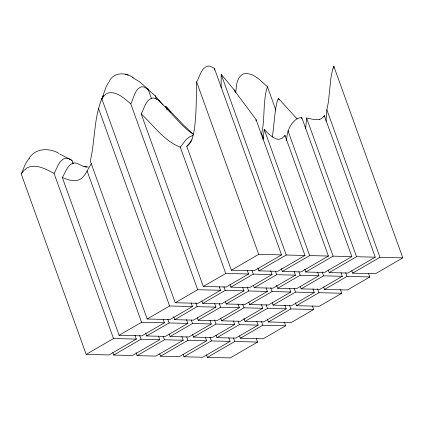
<?xml version="1.0" encoding="UTF-8"?>
<svg xmlns="http://www.w3.org/2000/svg" width="424" height="424" viewBox="0 0 424 424"><rect width="100%" height="100%" fill="white"/><g stroke="black" fill="none" stroke-linecap="round" stroke-linejoin="round"><path stroke-width="0.64" d="M257.85 267.979L258.894 270.872L277.641 271.328L304.989 255.476L256.101 119.685L231.52 86.618L221.196 74.348L221.143 87.842M196.641 81.906C196.227 97.737 196.476 113.653 194.356 129.373C193.238 135.373 192.204 142.618 186.793 146.375L231.372 270.199L254.209 270.756L281.557 254.904L214.401 68.37L210.67 66.473A15.248 8.305 59.9 0 0 207.691 66.128C200.955 68.126 199.852 76.627 196.641 81.906L258.719 254.347L281.557 254.904M351.75 270.751L352.614 273.162L375.452 273.719L402.8 257.861L333.847 66.335A66.075 35.987 59.9 0 0 332.474 70.151L330.927 77.825L328.425 101.919L326.846 109.763L326.056 121.216M235.755 92.411C236.417 86.289 236.422 78.758 241.924 74.767A10.542 8.385 -88.6 0 1 243.588 73.887C253.345 71.884 260.824 81.064 267.459 86.803L275.86 110.15M324.228 116.87L324.323 115.657L323.872 116.287M301.692 118.794L301.798 117.602L351.846 256.615L324.498 272.473L305.757 272.017L304.739 269.203M319.304 119.451L314.523 119.616L306.605 118.047L305.619 128.949M255.985 120.856L256.101 119.685M281.308 268.615L282.326 271.445L301.072 271.901L328.42 256.043L285.002 135.463L281.986 138.372L279.024 139.284A16.419 8.946 59.9 0 1 276.48 138.934C271.498 137.206 267.825 133.157 264.263 129.453L262.997 139.581M301.803 117.612A33.888 18.46 59.9 0 0 296.44 119.118C289.762 124.153 286.619 132.627 286.656 140.794M284.854 136.533L285.002 135.463M272.441 137.148L275.457 109.79L277.005 102.11A66.096 36.003 59.9 0 1 278.377 98.294L296.986 118.837M234.488 90.821L234.668 89.946L235.527 92.331M263.479 138.627L261.693 133.655C264.889 119.266 263.028 104.23 266.463 89.888A67.93 36.999 59.9 0 1 267.454 86.803M102.714 96.773C93.593 116.976 95.363 139.729 90.285 160.956L147.192 319.012L170.024 319.569L192.475 306.552L191.16 302.906M234.329 91.033L234.668 89.946M219.24 286.693L220.533 290.281L198.088 303.298L175.25 302.741L101.887 98.967L106.005 87.068L108.629 82.293M220.533 290.281L197.701 289.724L130.783 103.864C133.894 98.251 134.488 89.21 141.383 86.83A14.109 7.685 59.9 0 1 143.985 87.074L148.151 89.225L151.596 98.797M135.012 335.368L136.353 339.094L109.005 354.952L86.167 354.39L21.2 173.935C23.802 168.8 25.048 162.562 29.42 158.507M247.277 270.353L248.597 274.01L226.146 287.027L203.313 286.47L141.176 113.881C144.388 108.602 145.485 100.085 152.221 98.092A15.232 8.295 59.9 0 1 155.2 98.437L158.931 100.329L181.006 123.956L187.376 129.877L193.408 134.466M102.953 96.237L103.286 95.517M91.446 163.41L85.293 174.179L82.177 177.879A14.946 11.893 -88.6 0 1 80.078 179.315C74.338 182.256 67.755 179.808 62.291 177.412C65.646 172.531 67.278 164.57 73.834 163.002A16.78 9.143 59.9 0 1 77.576 163.584L84.047 166.727M136.353 339.094L113.515 338.538L54.049 173.363C57.245 168.296 58.629 160.579 64.888 158.343A15.985 8.708 59.9 0 1 68.704 158.724L72.022 160.415L73.14 163.516M101.887 98.967L103.822 96.094L106.048 94.038A11.718 9.323 -88.6 0 1 108.337 92.93C117.241 91.271 124.46 98.718 130.783 103.864M21.2 173.935L23.961 170.464L26.553 168.259A15.831 12.593 -88.6 0 1 28.413 167.252C37.381 163.924 46.216 169.536 54.049 173.363M248.597 274.01L225.759 273.454L180.285 147.144C183.905 143.095 186.618 136.978 192.432 135.749M28.901 158.571C35.054 148.056 49.216 147.616 58.846 153.318M186.793 146.375L191.987 139.925M109.498 80.666C114.374 71.895 125.965 72.398 133.284 77.608M109.376 81.503L109.763 81.18M86.167 354.39L113.515 338.538M62.291 177.412L119.128 335.283L141.579 322.267L164.411 322.823L163.113 319.208M147.192 319.012L169.637 305.996L192.475 306.552M175.25 302.741L197.701 289.724M203.313 286.47L225.759 273.454M231.372 270.199L258.719 254.347M164.411 322.823L141.961 335.84L119.128 335.283M112.795 352.577L113.69 355.063L141.038 339.205L159.779 339.666L158.528 336.179M145.554 332.914L146.651 335.951L169.097 322.94L187.843 323.395L186.502 319.67M173.612 316.638L174.709 319.685L197.16 306.669L215.906 307.124L214.592 303.478M201.898 300.987L202.773 303.414L225.218 290.398L243.964 290.853L242.65 287.196M229.978 284.764L230.831 287.143L253.282 274.127L272.028 274.582L270.682 270.857M258.894 270.872L286.242 255.015L304.989 255.476M159.779 339.666L132.431 355.524L113.69 355.063M187.843 323.395L165.392 336.412L146.651 335.951M215.906 307.124L193.455 320.141L174.709 319.685M243.964 290.853L221.519 303.87L202.773 303.414M272.028 274.582L249.577 287.599L230.831 287.143M136.056 352.689L137.122 355.635L164.47 339.778L183.21 340.239L181.912 336.63M169.213 334.117L170.082 336.524L192.528 323.507L211.274 323.968L209.975 320.359M197.271 317.846L198.141 320.252L220.591 307.241L239.332 307.697L238.002 303.992M225.308 301.501L226.204 303.987L248.649 290.97L267.396 291.426L266.145 287.944M253.388 285.288L254.262 287.716L276.713 274.699L295.459 275.155L294.134 271.477M282.326 271.445L309.674 255.587L328.42 256.043M183.21 340.239L155.862 356.091L137.122 355.635M211.274 323.968L188.823 336.985L170.082 336.524M239.332 307.697L216.887 320.714L198.141 320.252M267.396 291.426L244.945 304.443L226.204 303.987M295.459 275.155L273.008 288.172L254.262 287.716M159.705 353.865L160.548 356.208L187.896 340.35L206.642 340.811L205.359 337.244M192.432 334.107L193.508 337.096L215.959 324.079L234.705 324.54L233.439 321.016M220.708 318.429L221.572 320.825L244.023 307.813L262.763 308.269L261.423 304.533M248.745 302.084L249.635 304.559L272.081 291.542L290.827 291.998L289.56 288.484M276.607 285.267L277.694 288.288L300.144 275.271L318.89 275.727L317.64 272.256M305.757 272.017L333.105 256.16L351.846 256.615M206.642 340.811L179.294 356.664L160.548 356.208M234.705 324.54L212.254 337.557L193.508 337.096M262.763 308.269L240.318 321.286L221.572 320.825M290.827 291.998L268.376 305.015L249.635 304.559M318.89 275.727L296.44 288.744L277.694 288.288M183.11 354.363L183.979 356.78L211.327 340.923L230.073 341.378L228.764 337.748M216.06 335.225L216.94 337.668L239.39 324.651L258.137 325.113L256.843 321.524M243.901 318.344L245.003 321.397L267.454 308.381L286.195 308.842L284.907 305.259M272.197 302.72L273.061 305.126L295.512 292.115L314.258 292.571L312.97 288.993M300.234 286.38L301.125 288.861L323.576 275.844L342.316 276.3L341.044 272.764M328.287 270.099L329.188 272.59L356.536 256.732L375.277 257.188L324.323 115.657M230.073 341.378L202.725 357.236L183.979 356.78M258.137 325.113L235.686 338.124L216.94 337.668M286.195 308.842L263.749 321.858L245.003 321.397M314.258 292.571L291.807 305.587L273.061 305.126M342.316 276.3L319.871 289.316L301.125 288.861M375.277 257.188L347.929 273.045L329.188 272.59M206.541 354.941L207.41 357.353L234.758 341.495L257.596 342.051L256.292 338.431M239.502 335.829L240.371 338.241L262.822 325.224L285.654 325.78L284.319 322.07M267.565 319.558L268.434 321.97L290.88 308.953L313.718 309.509L312.43 305.932M295.406 302.672L296.493 305.699L318.943 292.682L341.776 293.244L340.451 289.555M323.671 286.969L324.556 289.428L347.007 276.416L369.839 276.973L368.578 273.464M352.614 273.162L379.962 257.304L402.8 257.861M257.596 342.051L230.248 357.909L207.41 357.353M285.654 325.78L263.209 338.797L240.371 338.241M313.718 309.509L291.267 322.526L268.434 321.97M341.776 293.244L319.33 306.255L296.493 305.699M369.839 276.973L347.389 289.99L324.556 289.428M88.346 166.971L84.917 166.69L86.401 167.056L84.206 166.452M180.285 147.144C163.977 140.89 153.636 125.387 141.176 113.881M128.223 75.159L125.101 74.184M59.657 153.96L72.022 160.415M132.495 77.539L139.523 81.752L148.151 89.225M72.599 162.858L73.818 163.489M147.276 89.003L155.11 95.66L162.906 105.083M261.009 133.141L261.693 133.655M193.408 134.376L183.067 124.64L165.731 106.313L167.014 109.885M305.089 126.956L305.794 127.603M165.731 106.313L170.861 112.106M326.846 109.763L379.962 257.304M306.605 118.047L356.536 256.732M345.677 272.727L347.007 276.416M278.377 98.294L279.024 100.091M287.938 130.709L333.105 256.16M322.118 271.8L323.576 275.844M264.263 129.453L309.674 255.587M317.603 288.956L318.943 292.682M298.904 271.826L300.144 275.271M221.196 74.348L286.242 255.015M294.166 288.373L295.512 292.115M289.539 305.222L290.88 308.953M275.468 271.233L276.713 274.699M270.777 287.917L272.081 291.542M266.108 304.655L267.454 308.381M252.004 270.581L253.282 274.127M261.476 321.487L262.822 325.224M247.34 287.329L248.649 290.97M242.724 304.215L244.023 307.813M158.931 100.329L159.371 101.559M238.124 321.143L239.39 324.651M155.11 95.66L156.424 99.311M223.904 286.746L225.218 290.398M233.486 337.96L234.758 341.495M219.288 303.626L220.591 307.241M214.512 320.067L215.959 324.079M210.05 337.366L211.327 340.923M195.83 302.969L197.16 306.669M191.282 320.046L192.528 323.507M186.65 336.884L187.896 340.35M98.469 108.311L169.637 305.996M167.761 319.219L169.097 322.94M163.214 336.296L164.47 339.778M87.074 170.872L141.579 322.267M139.74 335.601L141.038 339.205M333.847 66.335L333.874 68.195M214.401 68.37L214.412 70.188M192.411 135.701A21.656 11.798 59.9 0 1 192.883 135.659M323.856 116.266A27.502 14.978 59.9 0 1 319.325 119.494"/></g></svg>
